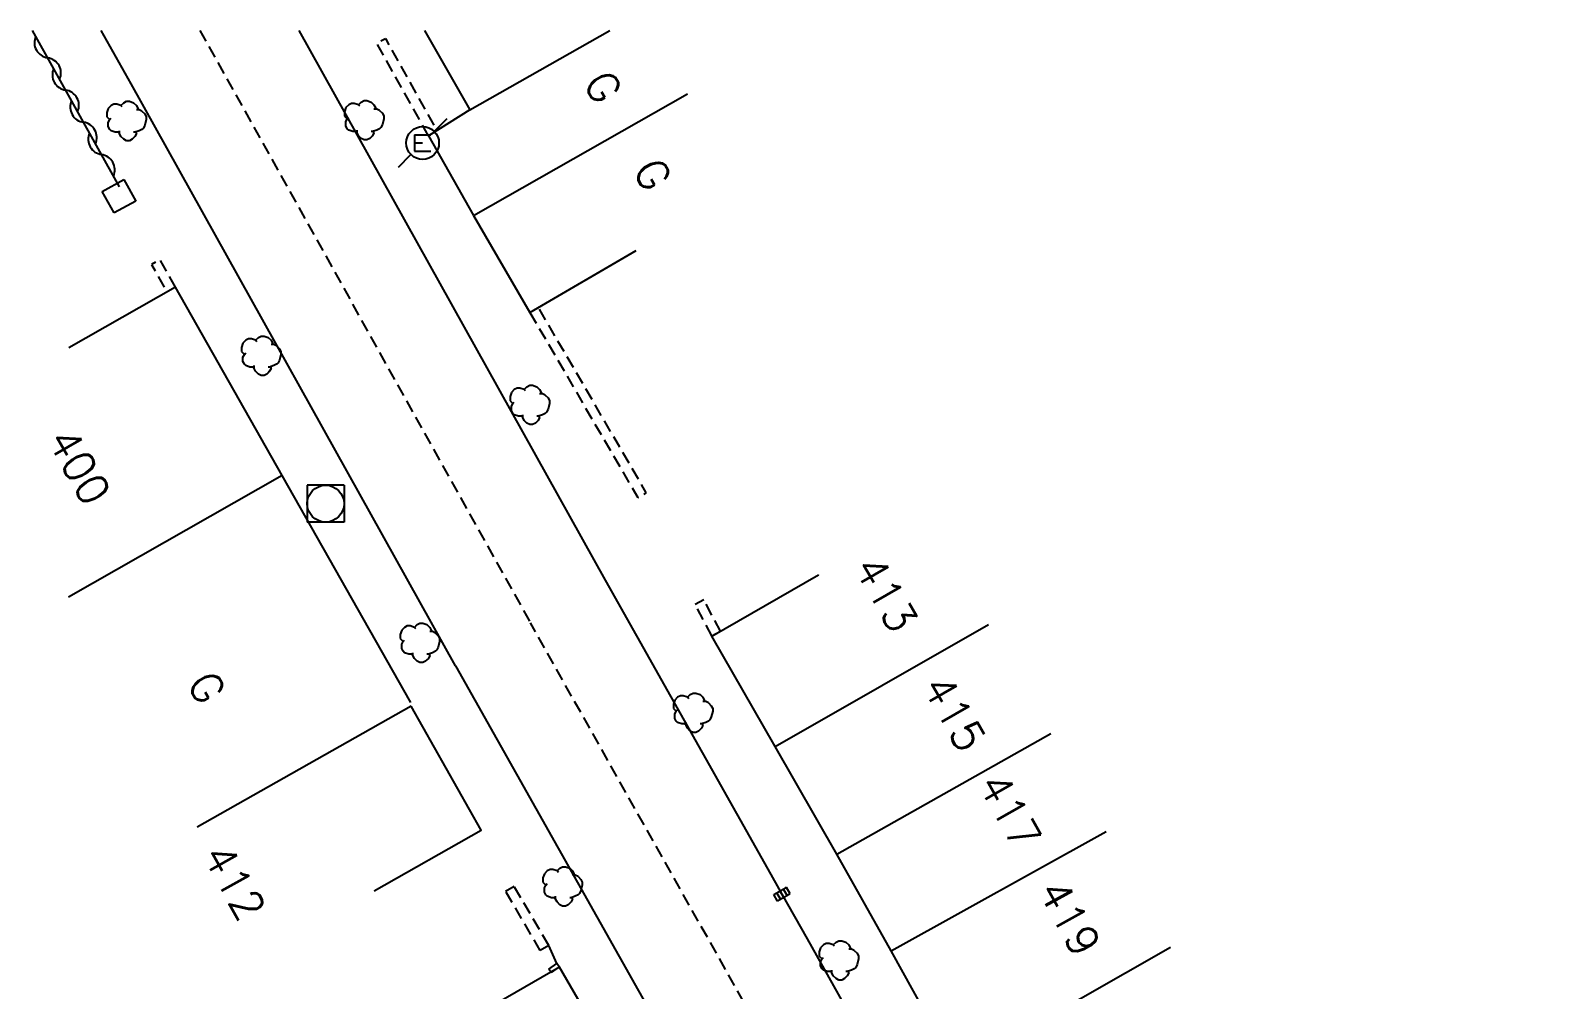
# Model space of a CAD drawing. Header units: millimetres. Extents: x 137000 to 138000, y 128000 to 129000.
# Drawn here: x 137614.7 to 137676.5, y 128961 to 129000 of the extents above; entities that cross this region are included whole.
import ezdxf
from ezdxf.enums import TextEntityAlignment as Align

# ---------------------------------------------------------------- set-up
doc = ezdxf.new("R2010")
doc.units = ezdxf.units.MM
doc.linetypes.add('DASHED', pattern=[0.75, 0.5, -0.25])
doc.layers.get('0').update_dxf_attribs({"linetype": 'CONTINUOUS'})
for name, color, linetype in [('w0001', 6, 'DASHED'), ('w0008', 7, 'CONTINUOUS'), ('w0100', 7, 'CONTINUOUS'), ('W0105', 7, 'CONTINUOUS'), ('W0112', 1, 'DASHED'), ('w0300', 7, 'CONTINUOUS'), ('w0310', 3, 'CONTINUOUS'), ('w0400', 7, 'CONTINUOUS'), ('w0420', 7, 'CONTINUOUS'), ('W0471', 7, 'CONTINUOUS'), ('w0991', 7, 'CONTINUOUS'), ('W1102', 7, 'CONTINUOUS')]:
    doc.layers.add(name, color=color, linetype=linetype)
doc.styles.get("Standard").update_dxf_attribs({"font": 'romans.shx', "width": 0.85})

# ---------------------------------------------------------------- blocks, each defined once
blk = doc.blocks.new('T300')
for p, q in [((-0.686, 0.629), (-0.8, 0.514)), ((-0.571, 0.686), (-0.686, 0.629)), ((-0.457, 0.686), (-0.571, 0.686)), ((-0.286, 0.629), (-0.457, 0.686)), ((-0.286, 0.629), (-0.171, 0.743)), ((-0.229, 0.571), (-0.286, 0.629)), ((-0.171, 0.743), (-0.057, 0.8)), ((-0.057, 0.8), (0.057, 0.8)), ((0.057, 0.8), (0.229, 0.743)), ((0.229, 0.743), (0.343, 0.629)), ((0.343, 0.629), (0.4, 0.514)), ((-0.8, 0.514), (-0.857, 0.343)), ((-0.857, 0.343), (-0.857, 0.171)), ((-0.857, 0.171), (-0.743, 0.057)), ((-0.8, -0.057), (-0.743, 0.057)), ((-0.743, 0.057), (-0.686, 0.114)), ((0.457, 0.457), (0.343, 0.457)), ((0.4, 0.514), (0.4, 0.457)), ((0.571, 0.4), (0.457, 0.457)), ((0.571, 0.4), (0.686, 0.286)), ((0.686, 0.286), (0.743, 0.171)), ((0.743, 0.057), (0.686, -0.171)), ((0.743, 0.171), (0.743, 0.057)), ((-0.8, -0.171), (-0.8, -0.057)), ((-0.8, -0.229), (-0.8, -0.171)), ((-0.743, -0.343), (-0.8, -0.229)), ((-0.686, -0.4), (-0.743, -0.343)), ((-0.514, -0.457), (-0.686, -0.4)), ((-0.4, -0.457), (-0.514, -0.457)), ((-0.4, -0.457), (-0.343, -0.457)), ((-0.343, -0.457), (-0.343, -0.4)), ((-0.343, -0.514), (-0.343, -0.457)), ((-0.286, -0.629), (-0.343, -0.514)), ((0.286, -0.457), (0.229, -0.457)), ((0.457, -0.4), (0.286, -0.457)), ((0.343, -0.514), (0.286, -0.629)), ((0.343, -0.514), (0.343, -0.457)), ((0.571, -0.343), (0.457, -0.4)), ((0.629, -0.286), (0.571, -0.343)), ((0.686, -0.171), (0.629, -0.286)), ((-0.171, -0.743), (-0.286, -0.629)), ((-0.057, -0.8), (-0.171, -0.743)), ((0.057, -0.8), (-0.057, -0.8)), ((0.171, -0.743), (0.057, -0.8)), ((0.229, -0.686), (0.171, -0.743)), ((0.286, -0.629), (0.229, -0.686))]:
    blk.add_line(p, q)
blk = doc.blocks.new('t112o')
at = {"color": 0, "linetype": 'Continuous'}
for p, q in [((-0.5, 0.5), (0.5, 0.5)), ((-0.5, -0.5), (-0.5, 0.5)), ((0.5, 0.5), (0.5, -0.5)), ((0.5, -0.5), (-0.5, -0.5))]:
    blk.add_line(p, q, dxfattribs=at)
blk = doc.blocks.new('T420')
for p, q in [((0.75, 0.75), (-0.75, 0.75)), ((-0.75, 0.75), (-0.75, -0.75)), ((0.75, 0.75), (0.75, -0.75)), ((0.75, -0.75), (-0.75, -0.75))]:
    blk.add_line(p, q)
blk.add_ellipse((0, 0), major_axis=(-0.53, 0.53), ratio=1, start_param=3.926991, end_param=10.210176)
blk = doc.blocks.new('T471')
for p, q in [((0.500001, 0.500001), (1.000002, 1.000002)), ((-0.333334, 0.333334), (-0.333334, -0.333334)), ((-0.333334, 0.333334), (0.333334, 0.333334)), ((-0.333334, 0), (0, 0)), ((-0.500001, -0.500001), (-1.000002, -1.000002)), ((-0.333334, -0.333334), (0.333334, -0.333334))]:
    blk.add_line(p, q)
blk.add_ellipse((0, 0), major_axis=(0.471405, 0.471405), ratio=1, start_param=5.497787144, end_param=11.780972451)
blk = doc.blocks.new('t310o')
at = {"color": 0, "linetype": 'Continuous'}
for centre, start, end in [((-0.5, 0.375), 216.8699, 323.1304), ((0.5, -0.375), 36.8699, 143.1303)]:
    blk.add_arc(centre, 0.625, start, end, dxfattribs=at)
blk = doc.blocks.new('T400')
for p, q in [((-0.15, 0.3), (0.15, 0.3)), ((-0.15, -0.25), (-0.15, 0.3)), ((-0.15, 0.15), (0.15, 0.15)), ((-0.15, 0), (0.15, 0)), ((0.15, 0.3), (0.15, -0.25)), ((-0.15, -0.15), (0.15, -0.15)), ((-0.15, -0.25), (-0.15, -0.3)), ((-0.15, -0.3), (0.15, -0.3)), ((0.15, -0.3), (0.15, -0.25))]:
    blk.add_line(p, q)

msp = doc.modelspace()

# ---------------------------------------------------------------- linework, layer by layer
at = {"layer": 'w0001', "flags": 128}
msp.add_lwpolyline([(137621.625, 129000), (137635.071, 128975.918)], dxfattribs=at)
at = {"layer": 'w0001'}
msp.add_lwpolyline([(137725.426, 128627.774), (137717.741, 128645.886), (137715.569, 128653.316), (137713.772, 128662.308), (137712.585, 128671.123), (137711.986, 128678.76), (137711.806, 128686.96), (137712.108, 128694.349), (137712.682, 128700.695), (137715.302, 128716.645), (137718.896, 128734.03), (137723.69, 128756.962), (137728.799, 128781.46), (137730.196, 128788.892), (137730.614, 128795.363), (137729.586, 128803.5), (137727.472, 128810.482), (137723.424, 128818.8), (137717.916, 128828.598), (137673.524, 128907.549), (137664.719, 128923.278), (137635.071, 128975.918)], dxfattribs=at)
at = {"layer": 'w0008', "flags": 128}
for points in [[(137632.03, 128974.178), (137618.831, 128997.831), (137617.611, 129000)], [(137625.655, 129000), (137638.112, 128977.659)]]:
    msp.add_lwpolyline(points, dxfattribs=at)
at = {"layer": 'w0008'}
for points in [[(137638.112, 128977.659), (137644.723, 128965.907), (137645.303, 128964.888), (137646.324, 128963.079), (137649.733, 128957.004), (137651.808, 128953.29), (137653.734, 128949.873), (137655.713, 128946.329), (137658.863, 128940.763), (137661.688, 128935.81), (137663.726, 128932.127), (137667.794, 128924.978), (137668.688, 128923.836), (137669.45, 128923.315), (137670.148, 128922.896), (137670.757, 128922.703), (137671.07, 128922.644), (137671.858, 128922.507), (137672.945, 128922.599), (137673.959, 128922.914), (137675.203, 128923.658), (137683.519, 128930.344)], [(137632.03, 128974.178), (137646.121, 128949.151), (137646.464, 128948.549), (137652.499, 128937.827), (137668.922, 128908.66), (137672.817, 128901.691), (137676.395, 128895.39), (137679.673, 128889.534), (137679.862, 128889.206), (137682.217, 128885.036), (137685.488, 128879.188), (137688.859, 128873.222), (137709.29, 128836.857)]]:
    msp.add_lwpolyline(points, dxfattribs=at)
at = {"layer": 'w0100', "flags": 128}
for points in [[(137630.767, 129000), (137632.605, 128996.764), (137630.925, 128995.717), (137632.761, 128992.48), (137635.053, 128988.537), (137639.375, 128991.049)], [(137630.212, 128972.675), (137624.979, 128981.901), (137620.638, 128989.559), (137616.289, 128987.094)]]:
    msp.add_lwpolyline(points, dxfattribs=at)
at = {"layer": 'w0100'}
for points in [[(137652.406, 128957.793), (137649.75, 128962.581), (137647.534, 128966.512), (137645.031, 128970.887), (137642.45, 128975.383), (137646.787, 128977.872), (137646.787, 128977.872), (137646.787, 128977.872), (137646.787, 128977.872), (137646.787, 128977.872), (137646.787, 128977.872), (137646.787, 128977.872), (137646.787, 128977.872), (137646.787, 128977.872), (137646.787, 128977.872), (137646.787, 128977.872), (137646.787, 128977.872), (137646.787, 128977.872), (137646.787, 128977.872), (137646.787, 128977.872), (137646.787, 128977.872), (137646.787, 128977.872), (137646.787, 128977.872), (137646.787, 128977.872), (137646.787, 128977.872), (137646.787, 128977.872), (137646.787, 128977.872), (137646.787, 128977.872), (137646.787, 128977.872), (137646.787, 128977.872), (137646.787, 128977.872), (137646.787, 128977.872), (137646.787, 128977.872), (137646.787, 128977.872), (137646.787, 128977.872), (137646.787, 128977.872), (137646.787, 128977.872), (137646.787, 128977.872), (137646.787, 128977.872), (137646.787, 128977.872), (137646.787, 128977.872), (137646.787, 128977.872), (137646.787, 128977.872), (137646.787, 128977.872), (137646.787, 128977.872), (137646.787, 128977.872), (137646.787, 128977.872), (137646.787, 128977.872), (137646.787, 128977.872), (137646.787, 128977.872), (137646.787, 128977.872), (137646.787, 128977.872), (137646.787, 128977.872), (137646.787, 128977.872), (137646.787, 128977.872), (137646.787, 128977.872), (137646.787, 128977.872), (137646.787, 128977.872), (137646.787, 128977.872), (137646.787, 128977.872), (137646.787, 128977.872), (137646.787, 128977.872), (137646.787, 128977.872), (137646.787, 128977.872), (137646.787, 128977.872), (137646.787, 128977.872), (137646.787, 128977.872), (137646.787, 128977.872), (137646.787, 128977.872), (137646.787, 128977.872), (137646.787, 128977.872), (137646.787, 128977.872), (137646.787, 128977.872), (137646.787, 128977.872), (137646.787, 128977.872), (137646.787, 128977.872), (137646.787, 128977.872), (137646.787, 128977.872), (137646.787, 128977.872), (137646.787, 128977.872), (137646.787, 128977.872), (137646.787, 128977.872), (137646.787, 128977.872), (137646.787, 128977.872), (137646.787, 128977.872), (137646.787, 128977.872), (137646.787, 128977.872), (137646.787, 128977.872), (137646.787, 128977.872), (137646.787, 128977.872), (137646.787, 128977.872), (137646.787, 128977.872), (137646.787, 128977.872), (137646.787, 128977.872), (137646.787, 128977.872), (137646.787, 128977.872), (137646.787, 128977.872), (137646.787, 128977.872), (137646.787, 128977.872), (137646.787, 128977.872), (137646.787, 128977.872), (137646.787, 128977.872), (137646.787, 128977.872), (137646.787, 128977.872), (137646.787, 128977.872), (137646.787, 128977.872), (137646.787, 128977.872), (137646.787, 128977.872), (137646.787, 128977.872), (137646.787, 128977.872)], [(137628.716, 128965.03), (137633.069, 128967.489), (137630.222, 128972.527)], [(137638.398, 128958.224), (137636.253, 128961.929), (137631.926, 128959.424)]]:
    msp.add_lwpolyline(points, dxfattribs=at)
at = {"layer": 'W0105'}
msp.add_line((137636.148, 128962.072), (137635.818, 128962.809), dxfattribs=at)
at = {"layer": 'W0112', "flags": 128}
for points in [[(137630.925, 128995.717), (137628.823, 128999.477), (137629.172, 128999.673), (137631.274, 128995.912)], [(137620.638, 128989.559), (137620.003, 128990.685), (137619.655, 128990.489), (137620.289, 128989.363)], [(137635.053, 128988.537), (137639.438, 128981.007), (137639.784, 128981.208), (137635.398, 128988.738)]]:
    msp.add_lwpolyline(points, dxfattribs=at)
at = {"layer": 'W0112'}
for points in [[(137642.454, 128975.386), (137642.807, 128975.574), (137642.128, 128976.853), (137641.775, 128976.666), (137641.775, 128976.666), (137641.775, 128976.666), (137641.775, 128976.666), (137641.775, 128976.666), (137641.775, 128976.666), (137641.775, 128976.666), (137641.775, 128976.666), (137641.775, 128976.666), (137641.775, 128976.666), (137641.775, 128976.666), (137641.775, 128976.666), (137641.775, 128976.666), (137641.775, 128976.666), (137641.775, 128976.666), (137641.775, 128976.666), (137641.775, 128976.666), (137641.775, 128976.666), (137641.775, 128976.666), (137641.775, 128976.666), (137641.775, 128976.666), (137641.775, 128976.666), (137641.775, 128976.666), (137641.775, 128976.666), (137641.775, 128976.666), (137641.775, 128976.666), (137641.775, 128976.666), (137641.775, 128976.666), (137641.775, 128976.666), (137641.775, 128976.666), (137641.775, 128976.666), (137641.775, 128976.666), (137641.775, 128976.666), (137641.775, 128976.666), (137641.775, 128976.666), (137641.775, 128976.666), (137641.775, 128976.666), (137641.775, 128976.666), (137641.775, 128976.666), (137641.775, 128976.666), (137641.775, 128976.666), (137641.775, 128976.666), (137641.775, 128976.666), (137641.775, 128976.666), (137641.775, 128976.666), (137641.775, 128976.666), (137641.775, 128976.666), (137641.775, 128976.666), (137641.775, 128976.666), (137641.775, 128976.666), (137641.775, 128976.666), (137641.775, 128976.666), (137641.775, 128976.666), (137641.775, 128976.666), (137641.775, 128976.666), (137641.775, 128976.666), (137641.775, 128976.666), (137641.775, 128976.666), (137641.775, 128976.666), (137641.775, 128976.666), (137641.775, 128976.666), (137641.775, 128976.666), (137641.775, 128976.666), (137641.775, 128976.666), (137641.775, 128976.666), (137641.775, 128976.666), (137641.775, 128976.666), (137641.775, 128976.666), (137641.775, 128976.666), (137641.775, 128976.666), (137641.775, 128976.666), (137641.775, 128976.666), (137641.775, 128976.666), (137641.775, 128976.666), (137641.775, 128976.666), (137641.775, 128976.666), (137641.775, 128976.666), (137641.775, 128976.666), (137641.775, 128976.666), (137641.775, 128976.666), (137641.775, 128976.666), (137641.775, 128976.666), (137641.775, 128976.666), (137641.775, 128976.666), (137641.775, 128976.666), (137641.775, 128976.666), (137641.775, 128976.666), (137641.775, 128976.666), (137641.775, 128976.666), (137641.775, 128976.666), (137641.775, 128976.666), (137641.775, 128976.666), (137641.775, 128976.666), (137641.775, 128976.666), (137641.775, 128976.666), (137641.775, 128976.666), (137641.775, 128976.666), (137641.775, 128976.666), (137641.775, 128976.666), (137641.775, 128976.666), (137641.775, 128976.666), (137641.775, 128976.666), (137641.775, 128976.666), (137641.775, 128976.666), (137641.775, 128976.666), (137641.775, 128976.666), (137641.775, 128976.666), (137641.775, 128976.666), (137641.775, 128976.666), (137641.775, 128976.666), (137641.775, 128976.666), (137641.775, 128976.666), (137641.775, 128976.666), (137641.775, 128976.666), (137641.775, 128976.666), (137641.775, 128976.666), (137641.775, 128976.666)], [(137642.454, 128975.386), (137641.775, 128976.666), (137641.775, 128976.666), (137641.775, 128976.666), (137641.775, 128976.666), (137641.775, 128976.666), (137641.775, 128976.666), (137641.775, 128976.666), (137641.775, 128976.666), (137641.775, 128976.666), (137641.775, 128976.666), (137641.775, 128976.666), (137641.775, 128976.666), (137641.775, 128976.666), (137641.775, 128976.666), (137641.775, 128976.666), (137641.775, 128976.666), (137641.775, 128976.666), (137641.775, 128976.666), (137641.775, 128976.666), (137641.775, 128976.666), (137641.775, 128976.666), (137641.775, 128976.666), (137641.775, 128976.666), (137641.775, 128976.666), (137641.775, 128976.666), (137641.775, 128976.666), (137641.775, 128976.666), (137641.775, 128976.666), (137641.775, 128976.666), (137641.775, 128976.666), (137641.775, 128976.666), (137641.775, 128976.666), (137641.775, 128976.666), (137641.775, 128976.666), (137641.775, 128976.666), (137641.775, 128976.666), (137641.775, 128976.666), (137641.775, 128976.666), (137641.775, 128976.666), (137641.775, 128976.666), (137641.775, 128976.666), (137641.775, 128976.666), (137641.775, 128976.666), (137641.775, 128976.666), (137641.775, 128976.666), (137641.775, 128976.666), (137641.775, 128976.666), (137641.775, 128976.666), (137641.775, 128976.666), (137641.775, 128976.666), (137641.775, 128976.666), (137641.775, 128976.666), (137641.775, 128976.666), (137641.775, 128976.666), (137641.775, 128976.666), (137641.775, 128976.666), (137641.775, 128976.666), (137641.775, 128976.666), (137641.775, 128976.666), (137641.775, 128976.666), (137641.775, 128976.666), (137641.775, 128976.666), (137641.775, 128976.666), (137641.775, 128976.666), (137641.775, 128976.666), (137641.775, 128976.666), (137641.775, 128976.666), (137641.775, 128976.666), (137641.775, 128976.666), (137641.775, 128976.666), (137641.775, 128976.666), (137641.775, 128976.666), (137641.775, 128976.666), (137641.775, 128976.666), (137641.775, 128976.666), (137641.775, 128976.666), (137641.775, 128976.666), (137641.775, 128976.666), (137641.775, 128976.666), (137641.775, 128976.666), (137641.775, 128976.666), (137641.775, 128976.666), (137641.775, 128976.666), (137641.775, 128976.666), (137641.775, 128976.666), (137641.775, 128976.666), (137641.775, 128976.666), (137641.775, 128976.666), (137641.775, 128976.666), (137641.775, 128976.666), (137641.775, 128976.666), (137641.775, 128976.666), (137641.775, 128976.666), (137641.775, 128976.666), (137641.775, 128976.666), (137641.775, 128976.666), (137641.775, 128976.666), (137641.775, 128976.666), (137641.775, 128976.666), (137641.775, 128976.666), (137641.775, 128976.666), (137641.775, 128976.666), (137641.775, 128976.666), (137641.775, 128976.666), (137641.775, 128976.666), (137641.775, 128976.666), (137641.775, 128976.666), (137641.775, 128976.666), (137641.775, 128976.666), (137641.775, 128976.666), (137641.775, 128976.666), (137641.775, 128976.666), (137641.775, 128976.666), (137641.775, 128976.666), (137641.775, 128976.666), (137641.775, 128976.666), (137641.775, 128976.666), (137641.775, 128976.666), (137641.775, 128976.666)], [(137635.819, 128962.809), (137635.474, 128962.606), (137634.06, 128965.008), (137634.404, 128965.211), (137634.404, 128965.211), (137634.404, 128965.211), (137634.404, 128965.211), (137634.404, 128965.211), (137634.404, 128965.211), (137634.404, 128965.211), (137634.404, 128965.211), (137634.404, 128965.211), (137634.404, 128965.211), (137634.404, 128965.211), (137634.404, 128965.211), (137634.404, 128965.211), (137634.404, 128965.211), (137634.404, 128965.211), (137634.404, 128965.211), (137634.404, 128965.211), (137634.404, 128965.211), (137634.404, 128965.211), (137634.404, 128965.211), (137634.404, 128965.211), (137634.404, 128965.211), (137634.404, 128965.211), (137634.404, 128965.211), (137634.404, 128965.211), (137634.404, 128965.211), (137634.404, 128965.211), (137634.404, 128965.211), (137634.404, 128965.211), (137634.404, 128965.211), (137634.404, 128965.211), (137634.404, 128965.211), (137634.404, 128965.211), (137634.404, 128965.211), (137634.404, 128965.211), (137634.404, 128965.211), (137634.404, 128965.211), (137634.404, 128965.211), (137634.404, 128965.211), (137634.404, 128965.211), (137634.404, 128965.211), (137634.404, 128965.211), (137634.404, 128965.211), (137634.404, 128965.211), (137634.404, 128965.211), (137634.404, 128965.211), (137634.404, 128965.211), (137634.404, 128965.211), (137634.404, 128965.211), (137634.404, 128965.211), (137634.404, 128965.211), (137634.404, 128965.211), (137634.404, 128965.211), (137634.404, 128965.211), (137634.404, 128965.211), (137634.404, 128965.211), (137634.404, 128965.211), (137634.404, 128965.211), (137634.404, 128965.211), (137634.404, 128965.211), (137634.404, 128965.211), (137634.404, 128965.211), (137634.404, 128965.211), (137634.404, 128965.211), (137634.404, 128965.211), (137634.404, 128965.211), (137634.404, 128965.211), (137634.404, 128965.211), (137634.404, 128965.211), (137634.404, 128965.211), (137634.404, 128965.211), (137634.404, 128965.211), (137634.404, 128965.211), (137634.404, 128965.211), (137634.404, 128965.211), (137634.404, 128965.211), (137634.404, 128965.211), (137634.404, 128965.211), (137634.404, 128965.211), (137634.404, 128965.211), (137634.404, 128965.211), (137634.404, 128965.211), (137634.404, 128965.211), (137634.404, 128965.211), (137634.404, 128965.211), (137634.404, 128965.211), (137634.404, 128965.211), (137634.404, 128965.211), (137634.404, 128965.211), (137634.404, 128965.211), (137634.404, 128965.211), (137634.404, 128965.211), (137634.404, 128965.211), (137634.404, 128965.211), (137634.404, 128965.211), (137634.404, 128965.211), (137634.404, 128965.211), (137634.404, 128965.211), (137634.404, 128965.211), (137634.404, 128965.211), (137634.404, 128965.211), (137634.404, 128965.211), (137634.404, 128965.211), (137634.404, 128965.211), (137634.404, 128965.211), (137634.404, 128965.211), (137634.404, 128965.211), (137634.404, 128965.211), (137634.404, 128965.211), (137634.404, 128965.211), (137634.404, 128965.211), (137634.404, 128965.211), (137634.404, 128965.211), (137634.404, 128965.211), (137634.404, 128965.211), (137634.404, 128965.211), (137634.404, 128965.211)], [(137635.819, 128962.809), (137634.404, 128965.211), (137634.404, 128965.211), (137634.404, 128965.211), (137634.404, 128965.211), (137634.404, 128965.211), (137634.404, 128965.211), (137634.404, 128965.211), (137634.404, 128965.211), (137634.404, 128965.211), (137634.404, 128965.211), (137634.404, 128965.211), (137634.404, 128965.211), (137634.404, 128965.211), (137634.404, 128965.211), (137634.404, 128965.211), (137634.404, 128965.211), (137634.404, 128965.211), (137634.404, 128965.211), (137634.404, 128965.211), (137634.404, 128965.211), (137634.404, 128965.211), (137634.404, 128965.211), (137634.404, 128965.211), (137634.404, 128965.211), (137634.404, 128965.211), (137634.404, 128965.211), (137634.404, 128965.211), (137634.404, 128965.211), (137634.404, 128965.211), (137634.404, 128965.211), (137634.404, 128965.211), (137634.404, 128965.211), (137634.404, 128965.211), (137634.404, 128965.211), (137634.404, 128965.211), (137634.404, 128965.211), (137634.404, 128965.211), (137634.404, 128965.211), (137634.404, 128965.211), (137634.404, 128965.211), (137634.404, 128965.211), (137634.404, 128965.211), (137634.404, 128965.211), (137634.404, 128965.211), (137634.404, 128965.211), (137634.404, 128965.211), (137634.404, 128965.211), (137634.404, 128965.211), (137634.404, 128965.211), (137634.404, 128965.211), (137634.404, 128965.211), (137634.404, 128965.211), (137634.404, 128965.211), (137634.404, 128965.211), (137634.404, 128965.211), (137634.404, 128965.211), (137634.404, 128965.211), (137634.404, 128965.211), (137634.404, 128965.211), (137634.404, 128965.211), (137634.404, 128965.211), (137634.404, 128965.211), (137634.404, 128965.211), (137634.404, 128965.211), (137634.404, 128965.211), (137634.404, 128965.211), (137634.404, 128965.211), (137634.404, 128965.211), (137634.404, 128965.211), (137634.404, 128965.211), (137634.404, 128965.211), (137634.404, 128965.211), (137634.404, 128965.211), (137634.404, 128965.211), (137634.404, 128965.211), (137634.404, 128965.211), (137634.404, 128965.211), (137634.404, 128965.211), (137634.404, 128965.211), (137634.404, 128965.211), (137634.404, 128965.211), (137634.404, 128965.211), (137634.404, 128965.211), (137634.404, 128965.211), (137634.404, 128965.211), (137634.404, 128965.211), (137634.404, 128965.211), (137634.404, 128965.211), (137634.404, 128965.211), (137634.404, 128965.211), (137634.404, 128965.211), (137634.404, 128965.211), (137634.404, 128965.211), (137634.404, 128965.211), (137634.404, 128965.211), (137634.404, 128965.211), (137634.404, 128965.211), (137634.404, 128965.211), (137634.404, 128965.211), (137634.404, 128965.211), (137634.404, 128965.211), (137634.404, 128965.211), (137634.404, 128965.211), (137634.404, 128965.211), (137634.404, 128965.211), (137634.404, 128965.211), (137634.404, 128965.211), (137634.404, 128965.211), (137634.404, 128965.211), (137634.404, 128965.211), (137634.404, 128965.211), (137634.404, 128965.211), (137634.404, 128965.211), (137634.404, 128965.211), (137634.404, 128965.211), (137634.404, 128965.211), (137634.404, 128965.211), (137634.404, 128965.211), (137634.404, 128965.211)], [(137636.244, 128961.93), (137635.914, 128961.705), (137635.817, 128961.847), (137636.148, 128962.072), (137636.148, 128962.072), (137636.148, 128962.072), (137636.148, 128962.072), (137636.148, 128962.072), (137636.148, 128962.072), (137636.148, 128962.072), (137636.148, 128962.072), (137636.148, 128962.072), (137636.148, 128962.072), (137636.148, 128962.072), (137636.148, 128962.072), (137636.148, 128962.072), (137636.148, 128962.072), (137636.148, 128962.072), (137636.148, 128962.072), (137636.148, 128962.072), (137636.148, 128962.072), (137636.148, 128962.072), (137636.148, 128962.072), (137636.148, 128962.072), (137636.148, 128962.072), (137636.148, 128962.072), (137636.148, 128962.072), (137636.148, 128962.072), (137636.148, 128962.072), (137636.148, 128962.072), (137636.148, 128962.072), (137636.148, 128962.072), (137636.148, 128962.072), (137636.148, 128962.072), (137636.148, 128962.072), (137636.148, 128962.072), (137636.148, 128962.072), (137636.148, 128962.072), (137636.148, 128962.072), (137636.148, 128962.072), (137636.148, 128962.072), (137636.148, 128962.072), (137636.148, 128962.072), (137636.148, 128962.072), (137636.148, 128962.072), (137636.148, 128962.072), (137636.148, 128962.072), (137636.148, 128962.072), (137636.148, 128962.072), (137636.148, 128962.072), (137636.148, 128962.072), (137636.148, 128962.072), (137636.148, 128962.072), (137636.148, 128962.072), (137636.148, 128962.072), (137636.148, 128962.072), (137636.148, 128962.072), (137636.148, 128962.072), (137636.148, 128962.072), (137636.148, 128962.072), (137636.148, 128962.072), (137636.148, 128962.072), (137636.148, 128962.072), (137636.148, 128962.072), (137636.148, 128962.072), (137636.148, 128962.072), (137636.148, 128962.072), (137636.148, 128962.072), (137636.148, 128962.072), (137636.148, 128962.072), (137636.148, 128962.072), (137636.148, 128962.072), (137636.148, 128962.072), (137636.148, 128962.072), (137636.148, 128962.072), (137636.148, 128962.072), (137636.148, 128962.072), (137636.148, 128962.072), (137636.148, 128962.072), (137636.148, 128962.072), (137636.148, 128962.072), (137636.148, 128962.072), (137636.148, 128962.072), (137636.148, 128962.072), (137636.148, 128962.072), (137636.148, 128962.072), (137636.148, 128962.072), (137636.148, 128962.072), (137636.148, 128962.072), (137636.148, 128962.072), (137636.148, 128962.072), (137636.148, 128962.072), (137636.148, 128962.072), (137636.148, 128962.072), (137636.148, 128962.072), (137636.148, 128962.072), (137636.148, 128962.072), (137636.148, 128962.072), (137636.148, 128962.072), (137636.148, 128962.072), (137636.148, 128962.072), (137636.148, 128962.072), (137636.148, 128962.072), (137636.148, 128962.072), (137636.148, 128962.072), (137636.148, 128962.072), (137636.148, 128962.072), (137636.148, 128962.072), (137636.148, 128962.072), (137636.148, 128962.072), (137636.148, 128962.072), (137636.148, 128962.072), (137636.148, 128962.072), (137636.148, 128962.072), (137636.148, 128962.072), (137636.148, 128962.072), (137636.148, 128962.072), (137636.148, 128962.072), (137636.148, 128962.072), (137636.148, 128962.072)], [(137636.244, 128961.93), (137636.148, 128962.072), (137636.148, 128962.072), (137636.148, 128962.072), (137636.148, 128962.072), (137636.148, 128962.072), (137636.148, 128962.072), (137636.148, 128962.072), (137636.148, 128962.072), (137636.148, 128962.072), (137636.148, 128962.072), (137636.148, 128962.072), (137636.148, 128962.072), (137636.148, 128962.072), (137636.148, 128962.072), (137636.148, 128962.072), (137636.148, 128962.072), (137636.148, 128962.072), (137636.148, 128962.072), (137636.148, 128962.072), (137636.148, 128962.072), (137636.148, 128962.072), (137636.148, 128962.072), (137636.148, 128962.072), (137636.148, 128962.072), (137636.148, 128962.072), (137636.148, 128962.072), (137636.148, 128962.072), (137636.148, 128962.072), (137636.148, 128962.072), (137636.148, 128962.072), (137636.148, 128962.072), (137636.148, 128962.072), (137636.148, 128962.072), (137636.148, 128962.072), (137636.148, 128962.072), (137636.148, 128962.072), (137636.148, 128962.072), (137636.148, 128962.072), (137636.148, 128962.072), (137636.148, 128962.072), (137636.148, 128962.072), (137636.148, 128962.072), (137636.148, 128962.072), (137636.148, 128962.072), (137636.148, 128962.072), (137636.148, 128962.072), (137636.148, 128962.072), (137636.148, 128962.072), (137636.148, 128962.072), (137636.148, 128962.072), (137636.148, 128962.072), (137636.148, 128962.072), (137636.148, 128962.072), (137636.148, 128962.072), (137636.148, 128962.072), (137636.148, 128962.072), (137636.148, 128962.072), (137636.148, 128962.072), (137636.148, 128962.072), (137636.148, 128962.072), (137636.148, 128962.072), (137636.148, 128962.072), (137636.148, 128962.072), (137636.148, 128962.072), (137636.148, 128962.072), (137636.148, 128962.072), (137636.148, 128962.072), (137636.148, 128962.072), (137636.148, 128962.072), (137636.148, 128962.072), (137636.148, 128962.072), (137636.148, 128962.072), (137636.148, 128962.072), (137636.148, 128962.072), (137636.148, 128962.072), (137636.148, 128962.072), (137636.148, 128962.072), (137636.148, 128962.072), (137636.148, 128962.072), (137636.148, 128962.072), (137636.148, 128962.072), (137636.148, 128962.072), (137636.148, 128962.072), (137636.148, 128962.072), (137636.148, 128962.072), (137636.148, 128962.072), (137636.148, 128962.072), (137636.148, 128962.072), (137636.148, 128962.072), (137636.148, 128962.072), (137636.148, 128962.072), (137636.148, 128962.072), (137636.148, 128962.072), (137636.148, 128962.072), (137636.148, 128962.072), (137636.148, 128962.072), (137636.148, 128962.072), (137636.148, 128962.072), (137636.148, 128962.072), (137636.148, 128962.072), (137636.148, 128962.072), (137636.148, 128962.072), (137636.148, 128962.072), (137636.148, 128962.072), (137636.148, 128962.072), (137636.148, 128962.072), (137636.148, 128962.072), (137636.148, 128962.072), (137636.148, 128962.072), (137636.148, 128962.072), (137636.148, 128962.072), (137636.148, 128962.072), (137636.148, 128962.072), (137636.148, 128962.072), (137636.148, 128962.072), (137636.148, 128962.072), (137636.148, 128962.072), (137636.148, 128962.072), (137636.148, 128962.072)]]:
    msp.add_lwpolyline(points, dxfattribs=at)
at = {"layer": 'w0310', "flags": 128}
msp.add_lwpolyline([(137618.355, 128993.643), (137614.815, 129000)], dxfattribs=at)
at = {"layer": 'W1102'}
for p, q in [((137645.031, 128970.887), (137653.71, 128975.853)), ((137630.222, 128972.527), (137621.516, 128967.608)), ((137647.534, 128966.512), (137656.245, 128971.423)), ((137649.75, 128962.581), (137658.495, 128967.432)), ((137652.406, 128957.793), (137661.101, 128962.733))]:
    msp.add_line(p, q, dxfattribs=at)
at = {"layer": 'W1102', "flags": 128}
for points in [[(137632.605, 128996.764), (137638.301, 129000)], [(137632.761, 128992.48), (137641.454, 128997.419)], [(137624.979, 128981.901), (137616.281, 128976.969)]]:
    msp.add_lwpolyline(points, dxfattribs=at)

# ---------------------------------------------------------------- block references
at = {"layer": 'W0112', "rotation": 118.8302790824629}
msp.add_blockref('t112o', (137618.337, 128993.26), dxfattribs=at)
at = {"layer": 'w0300'}
for p in [(137618.7, 128996.317), (137628.364, 128996.345), (137624.178, 128986.773), (137635.102, 128984.774), (137630.635, 128975.105), (137641.743, 128972.265), (137636.439, 128965.205), (137647.674, 128962.2)]:
    msp.add_blockref('T300', p, dxfattribs=at)
at = {"layer": 'w0310', "rotation": 119.109986355603}
for p in [(137615.436, 128998.885), (137616.166, 128997.574), (137616.895, 128996.264), (137617.625, 128994.953)]:
    msp.add_blockref('t310o', p, dxfattribs=at)
at = {"layer": 'w0400', "rotation": 119.6463951014901}
msp.add_blockref('T400', (137645.303, 128964.888), dxfattribs=at)
at = {"layer": 'w0420'}
msp.add_blockref('T420', (137626.741, 128980.763), dxfattribs=at)
at = {"layer": 'W0471'}
msp.add_blockref('T471', (137630.685, 128995.423), dxfattribs=at)

# ---------------------------------------------------------------- texts
at = {"layer": 'w0991'}
for s, rotation, p in [('G', 299.54457, (137638.03, 128997.699)), ('G', 299.54457, (137640.046, 128994.144)), ('400', 299.54457, (137616.72, 128982.278)), ('413', 299.86132, (137649.536, 128977.099)), ('G', 299.54457, (137621.906, 128973.288)), ('415', 299.77713, (137652.315, 128972.252)), ('417', 299.41595, (137654.579, 128968.271)), ('412', 299.36913, (137623.03, 128965.382)), ('419', 299.01386, (137657.006, 128963.932))]:
    msp.add_text(s, height=1.25, rotation=rotation, dxfattribs=at).set_placement(p, align=Align.MIDDLE)

doc.saveas('drawing.dxf')
